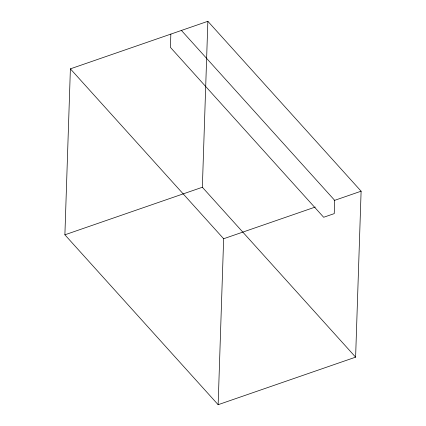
<?xml version="1.0" encoding="UTF-8"?>
<svg xmlns="http://www.w3.org/2000/svg" width="426" height="426" viewBox="0 0 426 426"><rect width="100%" height="100%" fill="white"/><g stroke="black" fill="none" stroke-linecap="round" stroke-linejoin="round"><path stroke-width="0.64" d="M64.89 234.806L70.391 68.847L207.861 21.3L361.11 191.194L355.609 357.153L218.139 404.7L64.89 234.806L202.355 187.259L355.609 357.153M170.847 34.101L170.411 47.377L323.659 217.271L334.234 213.618L334.676 200.337L181.423 30.443M202.355 187.259L207.861 21.3M218.139 404.7L223.645 238.741L70.391 68.847M223.645 238.741L315.288 207.047M334.122 200.529L361.11 191.194"/></g></svg>
